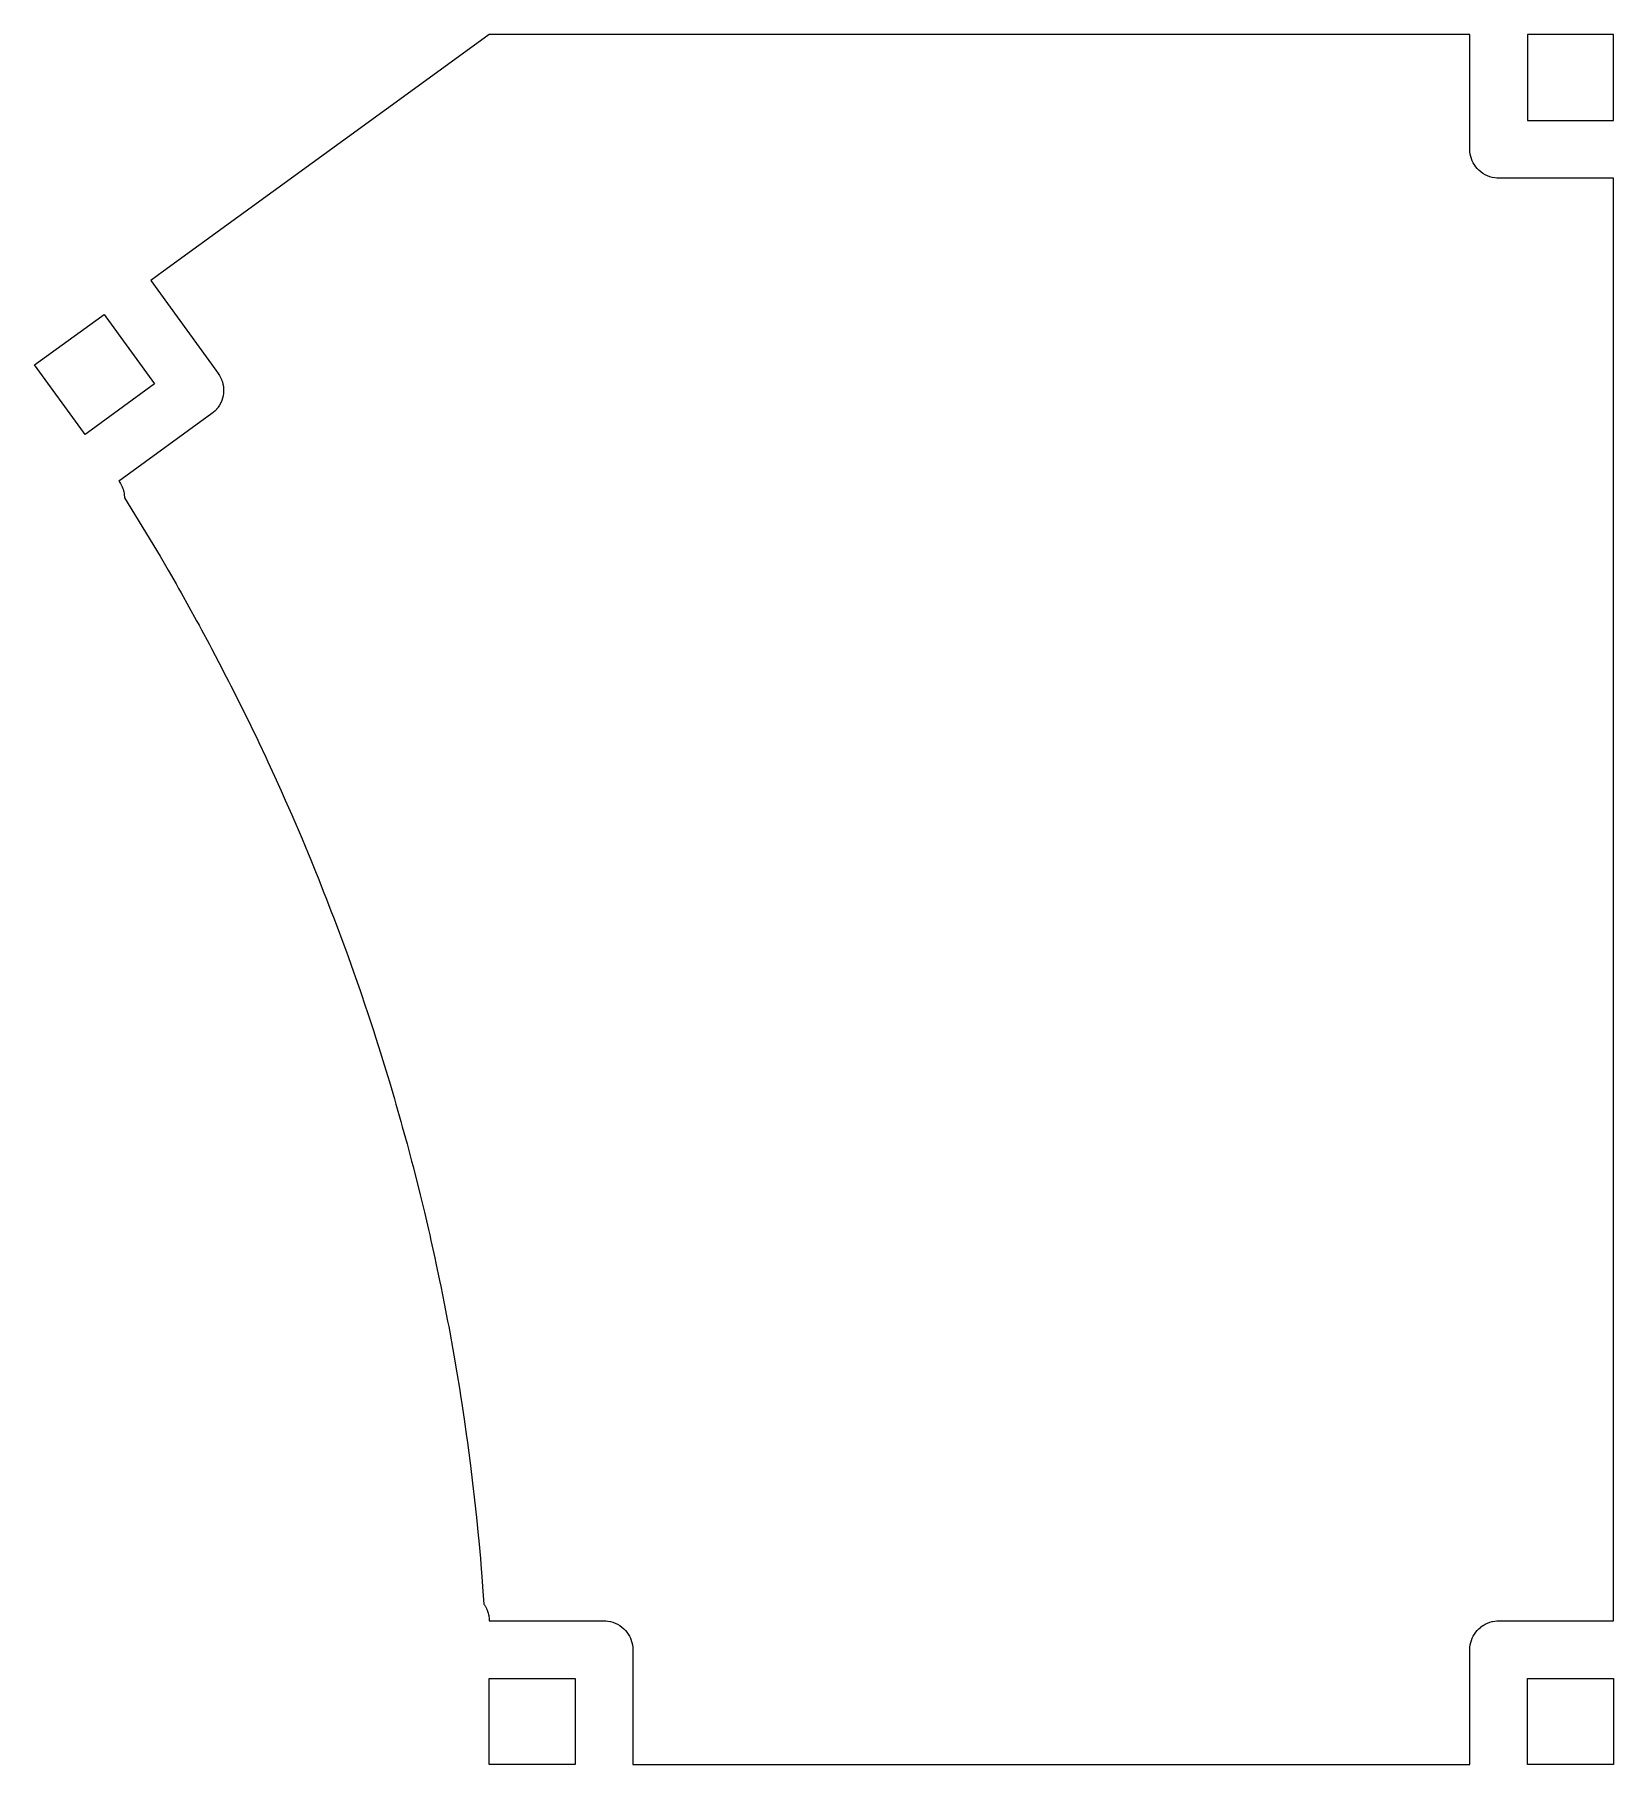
# Model space of a CAD drawing. Header units: millimetres. Extents: x -274 to 0, y 0 to 300.
import ezdxf

# ---------------------------------------------------------------- set-up
doc = ezdxf.new("R2010")
doc.units = ezdxf.units.MM
doc.layers.add('Mesh_cs001', color=7, linetype='CONTINUOUS')

msp = doc.modelspace()

# ---------------------------------------------------------------- linework, layer by layer
at = {"layer": 'Mesh_cs001'}
for p, q in [((-195, 300.074, 9.1), (-206.712, 291.565, 9.1)), ((-177.259, 300.074, 9.1), (-195, 300.074, 9.1)), ((-128.818, 300.074, 9.1), (-177.259, 300.074, 9.1)), ((-99.8636, 300.074, 9.1), (-128.818, 300.074, 9.1)), ((-27.655, 300.074, 9.1), (-99.8636, 300.074, 9.1)), ((-24.9, 300.074, 9.1), (-27.655, 300.074, 9.1)), ((-24.9, 280.837, 9.1), (-24.9, 300.074, 9.1)), ((-14.4033, 300.074, 9.1), (-14.9, 300.074, 9.1)), ((-14.9, 300.074, 9.1), (-14.9, 299.577, 9.1)), ((0, 300.074, 9.1), (-14.4033, 300.074, 9.1)), ((0, 285.671, 9.1), (0, 300.074, 9.1)), ((-14.9, 299.577, 9.1), (-14.9, 285.174, 9.1)), ((-206.712, 291.565, 9.1), (-251.506, 259.02, 9.1)), ((-14.9, 285.174, 9.1), (-0.4967, 285.174, 9.1)), ((-0.4967, 285.174, 9.1), (0, 285.174, 9.1)), ((0, 285.174, 9.1), (0, 285.671, 9.1)), ((-24.9, 280.174, 9.1), (-24.9, 280.837, 9.1)), ((-24.8834, 279.768, 9.1), (-24.9, 280.174, 9.1)), ((-24.8822, 279.756, 9.1), (-24.8834, 279.768, 9.1)), ((-24.8318, 279.352, 9.1), (-24.8822, 279.756, 9.1)), ((-24.8291, 279.337, 9.1), (-24.8318, 279.352, 9.1)), ((-24.7482, 278.952, 9.1), (-24.8291, 279.337, 9.1)), ((-24.7442, 278.937, 9.1), (-24.7482, 278.952, 9.1)), ((-24.6324, 278.561, 9.1), (-24.7442, 278.937, 9.1)), ((-24.6272, 278.547, 9.1), (-24.6324, 278.561, 9.1)), ((-24.4854, 278.181, 9.1), (-24.6272, 278.547, 9.1)), ((-24.4789, 278.167, 9.1), (-24.4854, 278.181, 9.1)), ((-24.3082, 277.815, 9.1), (-24.4789, 278.167, 9.1)), ((-24.1099, 277.478, 9.1), (-24.3082, 277.815, 9.1)), ((-24.1023, 277.465, 9.1), (-24.1099, 277.478, 9.1)), ((-23.8778, 277.145, 9.1), (-24.1023, 277.465, 9.1)), ((-23.869, 277.133, 9.1), (-23.8778, 277.145, 9.1)), ((-23.6198, 276.833, 9.1), (-23.869, 277.133, 9.1)), ((-23.61, 276.822, 9.1), (-23.6198, 276.833, 9.1)), ((-23.338, 276.544, 9.1), (-23.61, 276.822, 9.1)), ((-23.3272, 276.534, 9.1), (-23.338, 276.544, 9.1)), ((-23.0004, 276.252, 9.1), (-23.3272, 276.534, 9.1)), ((-22.99, 276.243, 9.1), (-23.0004, 276.252, 9.1)), ((-22.6401, 275.992, 9.1), (-22.99, 276.243, 9.1)), ((-22.629, 275.985, 9.1), (-22.6401, 275.992, 9.1)), ((-22.2589, 275.766, 9.1), (-22.629, 275.985, 9.1)), ((-21.8599, 275.575, 9.1), (-22.2589, 275.766, 9.1)), ((-21.8477, 275.569, 9.1), (-21.8599, 275.575, 9.1)), ((-21.4464, 275.42, 9.1), (-21.8477, 275.569, 9.1)), ((-21.4209, 275.412, 9.1), (-21.4464, 275.42, 9.1)), ((-21.0089, 275.299, 9.1), (-21.4209, 275.412, 9.1)), ((-20.5773, 275.22, 9.1), (-21.0089, 275.299, 9.1)), ((-20.2353, 275.185, 9.1), (-20.5773, 275.22, 9.1)), ((-19.9, 275.174, 9.1), (-20.2353, 275.185, 9.1)), ((-0.6633, 275.174, 9.1), (-19.9, 275.174, 9.1)), ((0, 275.174, 9.1), (-0.6633, 275.174, 9.1)), ((0, 33.2425, 9.1), (0, 275.174, 9.1)), ((-251.506, 259.02, 9.1), (-253.735, 257.401, 9.1)), ((-253.735, 257.401, 9.1), (-242.428, 241.838, 9.1)), ((-273.879, 242.765, 9.1), (-262.227, 251.231, 9.1)), ((-262.227, 251.231, 9.1), (-261.825, 251.523, 9.1)), ((-261.825, 251.523, 9.1), (-261.533, 251.121, 9.1)), ((-261.533, 251.121, 9.1), (-253.067, 239.469, 9.1)), ((-265.413, 231.113, 9.1), (-273.879, 242.765, 9.1)), ((-242.428, 241.838, 9.1), (-242.038, 241.301, 9.1)), ((-242.038, 241.301, 9.1), (-242.031, 241.292, 9.1)), ((-242.031, 241.292, 9.1), (-241.812, 240.963, 9.1)), ((-241.812, 240.963, 9.1), (-241.806, 240.953, 9.1)), ((-241.806, 240.953, 9.1), (-241.609, 240.596, 9.1)), ((-241.609, 240.596, 9.1), (-241.603, 240.583, 9.1)), ((-241.603, 240.583, 9.1), (-241.442, 240.223, 9.1)), ((-241.442, 240.223, 9.1), (-241.437, 240.209, 9.1)), ((-241.437, 240.209, 9.1), (-241.306, 239.839, 9.1)), ((-253.067, 239.469, 9.1), (-264.719, 231.003, 9.1)), ((-241.306, 239.839, 9.1), (-241.302, 239.824, 9.1)), ((-241.302, 239.824, 9.1), (-241.201, 239.445, 9.1)), ((-241.17, 237.432, 9.1), (-241.269, 237.012, 9.1)), ((-241.201, 239.445, 9.1), (-241.199, 239.43, 9.1)), ((-241.199, 239.43, 9.1), (-241.13, 239.045, 9.1)), ((-241.168, 237.447, 9.1), (-241.17, 237.432, 9.1)), ((-241.111, 237.832, 9.1), (-241.168, 237.447, 9.1)), ((-241.13, 239.045, 9.1), (-241.092, 238.656, 9.1)), ((-241.11, 237.846, 9.1), (-241.111, 237.832, 9.1)), ((-241.084, 238.235, 9.1), (-241.11, 237.846, 9.1)), ((-241.092, 238.656, 9.1), (-241.091, 238.641, 9.1)), ((-241.091, 238.641, 9.1), (-241.084, 238.25, 9.1)), ((-241.084, 238.25, 9.1), (-241.084, 238.235, 9.1)), ((-243.144, 234.317, 9.1), (-258.707, 223.01, 9.1)), ((-242.89, 234.515, 9.1), (-243.144, 234.317, 9.1)), ((-242.879, 234.524, 9.1), (-242.89, 234.515, 9.1)), ((-242.633, 234.744, 9.1), (-242.879, 234.524, 9.1)), ((-242.623, 234.753, 9.1), (-242.633, 234.744, 9.1)), ((-242.328, 235.061, 9.1), (-242.623, 234.753, 9.1)), ((-242.32, 235.07, 9.1), (-242.328, 235.061, 9.1)), ((-242.053, 235.404, 9.1), (-242.32, 235.07, 9.1)), ((-242.045, 235.414, 9.1), (-242.053, 235.404, 9.1)), ((-242.037, 235.425, 9.1), (-242.045, 235.414, 9.1)), ((-241.8, 235.782, 9.1), (-242.037, 235.425, 9.1)), ((-241.794, 235.794, 9.1), (-241.8, 235.782, 9.1)), ((-241.589, 236.171, 9.1), (-241.794, 235.794, 9.1)), ((-241.583, 236.183, 9.1), (-241.589, 236.171, 9.1)), ((-241.412, 236.577, 9.1), (-241.583, 236.183, 9.1)), ((-241.408, 236.59, 9.1), (-241.412, 236.577, 9.1)), ((-241.272, 236.999, 9.1), (-241.408, 236.59, 9.1)), ((-241.269, 237.012, 9.1), (-241.272, 236.999, 9.1)), ((-265.121, 230.711, 9.1), (-265.413, 231.113, 9.1)), ((-264.719, 231.003, 9.1), (-265.121, 230.711, 9.1)), ((-258.707, 223.01, 9.1), (-259.243, 222.621, 9.1)), ((-259.243, 222.621, 9.1), (-259.228, 222.598, 9.1)), ((-259.228, 222.598, 9.1), (-259.213, 222.575, 9.1)), ((-259.213, 222.575, 9.1), (-259.196, 222.551, 9.1)), ((-259.196, 222.551, 9.1), (-258.979, 222.213, 9.1)), ((-258.979, 222.213, 9.1), (-258.917, 222.109, 9.1)), ((-258.917, 222.109, 9.1), (-258.78, 221.829, 9.1)), ((-258.78, 221.829, 9.1), (-258.683, 221.628, 9.1)), ((-258.683, 221.628, 9.1), (-258.611, 221.434, 9.1)), ((-258.611, 221.434, 9.1), (-258.539, 221.245, 9.1)), ((-258.539, 221.245, 9.1), (-258.521, 221.184, 9.1)), ((-258.521, 221.184, 9.1), (-258.479, 221.04, 9.1)), ((-258.479, 221.04, 9.1), (-258.451, 220.945, 9.1)), ((-258.451, 220.945, 9.1), (-258.414, 220.78, 9.1)), ((-258.414, 220.78, 9.1), (-258.364, 220.548, 9.1)), ((-258.364, 220.548, 9.1), (-258.352, 220.462, 9.1)), ((-258.352, 220.462, 9.1), (-258.316, 220.202, 9.1)), ((-258.316, 220.202, 9.1), (-258.296, 219.886, 9.1)), ((-258.296, 219.886, 9.1), (-258.288, 219.711, 9.1)), ((-258.288, 219.711, 9.1), (-257.821, 218.96, 9.1)), ((-257.821, 218.96, 9.1), (-256.355, 216.603, 9.1)), ((-256.355, 216.603, 9.1), (-255.894, 215.847, 9.1)), ((-255.894, 215.847, 9.1), (-254.448, 213.475, 9.1)), ((-254.448, 213.475, 9.1), (-253.994, 212.716, 9.1)), ((-253.994, 212.716, 9.1), (-252.57, 210.334, 9.1)), ((-252.57, 210.334, 9.1), (-252.123, 209.57, 9.1)), ((-252.123, 209.57, 9.1), (-250.72, 207.176, 9.1)), ((-250.72, 207.176, 9.1), (-249.338, 204.769, 9.1)), ((-249.338, 204.769, 9.1), (-248.898, 204.001, 9.1)), ((-248.898, 204.001, 9.1), (-248.465, 203.231, 9.1)), ((-248.465, 203.231, 9.1), (-247.105, 200.811, 9.1)), ((-247.105, 200.811, 9.1), (-245.766, 198.38, 9.1)), ((-245.766, 198.38, 9.1), (-245.339, 197.606, 9.1)), ((-245.339, 197.606, 9.1), (-244.92, 196.827, 9.1)), ((-244.92, 196.827, 9.1), (-243.603, 194.384, 9.1)), ((-243.603, 194.384, 9.1), (-243.19, 193.602, 9.1)), ((-243.19, 193.602, 9.1), (-241.895, 191.148, 9.1)), ((-241.895, 191.148, 9.1), (-240.621, 188.682, 9.1)), ((-240.621, 188.682, 9.1), (-240.216, 187.896, 9.1)), ((-240.216, 187.896, 9.1), (-239.817, 187.107, 9.1)), ((-239.817, 187.107, 9.1), (-238.565, 184.63, 9.1)), ((-238.565, 184.63, 9.1), (-237.336, 182.143, 9.1)), ((-237.336, 182.143, 9.1), (-236.944, 181.35, 9.1)), ((-236.944, 181.35, 9.1), (-235.737, 178.851, 9.1)), ((-235.737, 178.851, 9.1), (-235.352, 178.055, 9.1)), ((-235.352, 178.055, 9.1), (-234.974, 177.256, 9.1)), ((-234.974, 177.256, 9.1), (-233.789, 174.747, 9.1)), ((-233.789, 174.747, 9.1), (-233.418, 173.944, 9.1)), ((-233.418, 173.944, 9.1), (-232.255, 171.424, 9.1)), ((-232.255, 171.424, 9.1), (-231.115, 168.895, 9.1)), ((-231.115, 168.895, 9.1), (-230.752, 168.089, 9.1)), ((-230.752, 168.089, 9.1), (-230.395, 167.279, 9.1)), ((-230.395, 167.279, 9.1), (-229.277, 164.74, 9.1)), ((-229.277, 164.74, 9.1), (-228.928, 163.928, 9.1)), ((-228.928, 163.928, 9.1), (-227.833, 161.378, 9.1)), ((-227.833, 161.378, 9.1), (-227.491, 160.563, 9.1)), ((-227.491, 160.563, 9.1), (-226.418, 158.004, 9.1)), ((-226.418, 158.004, 9.1), (-226.083, 157.186, 9.1)), ((-226.083, 157.186, 9.1), (-225.033, 154.618, 9.1)), ((-225.033, 154.618, 9.1), (-224.706, 153.796, 9.1)), ((-224.706, 153.796, 9.1), (-223.679, 151.219, 9.1)), ((-223.679, 151.219, 9.1), (-223.359, 150.395, 9.1)), ((-223.359, 150.395, 9.1), (-222.354, 147.809, 9.1)), ((-222.354, 147.809, 9.1), (-222.042, 146.982, 9.1)), ((-222.042, 146.982, 9.1), (-221.06, 144.387, 9.1)), ((-221.06, 144.387, 9.1), (-220.755, 143.557, 9.1)), ((-220.755, 143.557, 9.1), (-219.796, 140.953, 9.1)), ((-219.796, 140.953, 9.1), (-219.498, 140.121, 9.1)), ((-219.498, 140.121, 9.1), (-218.563, 137.509, 9.1)), ((-218.563, 137.509, 9.1), (-218.273, 136.674, 9.1)), ((-218.273, 136.674, 9.1), (-217.361, 134.054, 9.1)), ((-217.361, 134.054, 9.1), (-216.472, 131.426, 9.1)), ((-216.472, 131.426, 9.1), (-216.188, 130.589, 9.1)), ((-216.188, 130.589, 9.1), (-215.913, 129.749, 9.1)), ((-215.913, 129.749, 9.1), (-215.047, 127.113, 9.1)), ((-215.047, 127.113, 9.1), (-214.75, 126.177, 9.1)), ((-214.75, 126.177, 9.1), (-213.815, 123.24, 9.1)), ((-213.815, 123.24, 9.1), (-213.527, 122.301, 9.1)), ((-213.527, 122.301, 9.1), (-212.622, 119.355, 9.1)), ((-212.622, 119.355, 9.1), (-212.342, 118.413, 9.1)), ((-212.342, 118.413, 9.1), (-211.466, 115.458, 9.1)), ((-211.466, 115.458, 9.1), (-211.196, 114.514, 9.1)), ((-211.196, 114.514, 9.1), (-210.349, 111.55, 9.1)), ((-210.349, 111.55, 9.1), (-210.089, 110.604, 9.1)), ((-210.089, 110.604, 9.1), (-209.271, 107.632, 9.1)), ((-209.271, 107.632, 9.1), (-208.483, 104.653, 9.1)), ((-208.483, 104.653, 9.1), (-208.231, 103.703, 9.1)), ((-208.231, 103.703, 9.1), (-207.989, 102.751, 9.1)), ((-207.989, 102.751, 9.1), (-207.23, 99.7646, 9.1)), ((-207.23, 99.7646, 9.1), (-206.998, 98.8104, 9.1)), ((-206.998, 98.8104, 9.1), (-206.268, 95.8163, 9.1)), ((-206.268, 95.8163, 9.1), (-205.568, 92.8153, 9.1)), ((-205.568, 92.8153, 9.1), (-205.345, 91.8589, 9.1)), ((-205.345, 91.8589, 9.1), (-205.131, 90.9004, 9.1)), ((-205.131, 90.9004, 9.1), (-204.46, 87.8927, 9.1)), ((-204.46, 87.8927, 9.1), (-204.256, 86.9321, 9.1)), ((-204.256, 86.9321, 9.1), (-203.615, 83.918, 9.1)), ((-203.615, 83.918, 9.1), (-203.42, 82.9556, 9.1)), ((-203.42, 82.9556, 9.1), (-202.809, 79.9354, 9.1)), ((-202.809, 79.9354, 9.1), (-202.228, 76.9094, 9.1)), ((-202.228, 76.9094, 9.1), (-202.042, 75.9451, 9.1)), ((-202.042, 75.9451, 9.1), (-201.867, 74.979, 9.1)), ((-201.867, 74.979, 9.1), (-201.315, 71.9475, 9.1)), ((-201.315, 71.9475, 9.1), (-201.149, 70.9798, 9.1)), ((-201.149, 70.9798, 9.1), (-200.627, 67.9431, 9.1)), ((-200.627, 67.9431, 9.1), (-200.135, 64.9015, 9.1)), ((-200.135, 64.9015, 9.1), (-199.978, 63.9322, 9.1)), ((-199.978, 63.9322, 9.1), (-199.831, 62.9614, 9.1)), ((-199.831, 62.9614, 9.1), (-199.369, 59.9152, 9.1)), ((-199.369, 59.9152, 9.1), (-198.937, 56.8646, 9.1)), ((-198.937, 56.8646, 9.1), (-198.799, 55.8925, 9.1)), ((-198.799, 55.8925, 9.1), (-198.671, 54.919, 9.1)), ((-198.671, 54.919, 9.1), (-198.269, 51.8645, 9.1)), ((-198.269, 51.8645, 9.1), (-197.898, 48.8062, 9.1)), ((-197.898, 48.8062, 9.1), (-197.779, 47.8315, 9.1)), ((-197.779, 47.8315, 9.1), (-197.67, 46.8558, 9.1)), ((-197.67, 46.8558, 9.1), (-197.328, 43.7941, 9.1)), ((-197.328, 43.7941, 9.1), (-197.229, 42.8174, 9.1)), ((-197.229, 42.8174, 9.1), (-196.918, 39.7525, 9.1)), ((-196.918, 39.7525, 9.1), (-196.828, 38.7749, 9.1)), ((-196.828, 38.7749, 9.1), (-196.546, 35.7071, 9.1)), ((-196.546, 35.7071, 9.1), (-196.468, 34.7533, 9.1)), ((-196.468, 34.7533, 9.1), (-196.223, 31.7603, 9.1)), ((0, 24.9, 9.1), (0, 33.2425, 9.1)), ((-196.223, 31.7603, 9.1), (-196.154, 30.8069, 9.1)), ((-196.154, 30.8069, 9.1), (-195.938, 27.8151, 9.1)), ((-195.938, 27.8151, 9.1), (-195.852, 27.6855, 9.1)), ((-195.852, 27.6855, 9.1), (-195.696, 27.4449, 9.1)), ((-195.696, 27.4449, 9.1), (-195.69, 27.4339, 9.1)), ((-195.69, 27.4339, 9.1), (-195.671, 27.3995, 9.1)), ((-195.671, 27.3995, 9.1), (-195.488, 27.0543, 9.1)), ((-195.488, 27.0543, 9.1), (-195.471, 27.0152, 9.1)), ((-195.471, 27.0152, 9.1), (-195.436, 26.9303, 9.1)), ((-195.436, 26.9303, 9.1), (-195.367, 26.7698, 9.1)), ((-195.367, 26.7698, 9.1), (-195.317, 26.6521, 9.1)), ((-195.317, 26.6521, 9.1), (-195.306, 26.622, 9.1)), ((-195.306, 26.622, 9.1), (-195.286, 26.5677, 9.1)), ((-195.286, 26.5677, 9.1), (-195.237, 26.4104, 9.1)), ((-195.237, 26.4104, 9.1), (-195.19, 26.2643, 9.1)), ((-195.19, 26.2643, 9.1), (-195.127, 25.9994, 9.1)), ((-195.127, 25.9994, 9.1), (-195.087, 25.8266, 9.1)), ((-195.087, 25.8266, 9.1), (-195.064, 25.6849, 9.1)), ((-195.064, 25.6849, 9.1), (-195.026, 25.3981, 9.1)), ((-195.026, 25.3981, 9.1), (-195.003, 24.9925, 9.1)), ((-195.003, 24.9925, 9.1), (-195.002, 24.9534, 9.1)), ((-195.002, 24.9534, 9.1), (-195.001, 24.927, 9.1)), ((-195.001, 24.927, 9.1), (-195, 24.9, 9.1)), ((-195, 24.9, 9.1), (-194.337, 24.9, 9.1)), ((-194.337, 24.9, 9.1), (-175.1, 24.9, 9.1)), ((-175.1, 24.9, 9.1), (-174.765, 24.8887, 9.1)), ((-174.765, 24.8887, 9.1), (-174.423, 24.8539, 9.1)), ((-174.423, 24.8539, 9.1), (-173.991, 24.7755, 9.1)), ((-173.991, 24.7755, 9.1), (-173.579, 24.6626, 9.1)), ((-173.579, 24.6626, 9.1), (-173.554, 24.6542, 9.1)), ((-173.554, 24.6542, 9.1), (-173.152, 24.505, 9.1)), ((-173.152, 24.505, 9.1), (-173.14, 24.4994, 9.1)), ((-173.14, 24.4994, 9.1), (-172.741, 24.3082, 9.1)), ((-172.741, 24.3082, 9.1), (-172.371, 24.0895, 9.1)), ((-172.371, 24.0895, 9.1), (-172.36, 24.082, 9.1)), ((-172.36, 24.082, 9.1), (-172.01, 23.8308, 9.1)), ((-22.9819, 23.8364, 9.1), (-22.632, 24.0876, 9.1)), ((-22.632, 24.0876, 9.1), (-22.6192, 24.0952, 9.1)), ((-22.6192, 24.0952, 9.1), (-22.2491, 24.3138, 9.1)), ((-22.2491, 24.3138, 9.1), (-21.8618, 24.4984, 9.1)), ((-21.8618, 24.4984, 9.1), (-21.8485, 24.5047, 9.1)), ((-21.8485, 24.5047, 9.1), (-21.8346, 24.5099, 9.1)), ((-21.8346, 24.5099, 9.1), (-21.4333, 24.6591, 9.1)), ((-21.4333, 24.6591, 9.1), (-21.0213, 24.772, 9.1)), ((-21.0213, 24.772, 9.1), (-21.007, 24.7759, 9.1)), ((-21.007, 24.7759, 9.1), (-20.9926, 24.7785, 9.1)), ((-20.9926, 24.7785, 9.1), (-20.573, 24.8545, 9.1)), ((-20.573, 24.8545, 9.1), (-20.5617, 24.8556, 9.1)), ((-20.5617, 24.8556, 9.1), (-20.233, 24.8889, 9.1)), ((-20.233, 24.8889, 9.1), (-20.2219, 24.8893, 9.1)), ((-20.2219, 24.8893, 9.1), (-19.9, 24.9, 9.1)), ((-19.9, 24.9, 9.1), (-19.2367, 24.9, 9.1)), ((-19.2367, 24.9, 9.1), (0, 24.9, 9.1)), ((-172.01, 23.8308, 9.1), (-172, 23.8224, 9.1)), ((-172, 23.8224, 9.1), (-171.673, 23.5405, 9.1)), ((-171.673, 23.5405, 9.1), (-171.662, 23.5302, 9.1)), ((-171.662, 23.5302, 9.1), (-171.39, 23.2519, 9.1)), ((-171.39, 23.2519, 9.1), (-171.38, 23.2407, 9.1)), ((-171.38, 23.2407, 9.1), (-171.131, 22.9409, 9.1)), ((-171.131, 22.9409, 9.1), (-171.122, 22.9288, 9.1)), ((-171.122, 22.9288, 9.1), (-170.898, 22.6094, 9.1)), ((-170.898, 22.6094, 9.1), (-170.89, 22.5966, 9.1)), ((-170.89, 22.5966, 9.1), (-170.692, 22.2595, 9.1)), ((-170.692, 22.2595, 9.1), (-170.521, 21.9069, 9.1)), ((-170.521, 21.9069, 9.1), (-170.515, 21.8935, 9.1)), ((-170.515, 21.8935, 9.1), (-170.373, 21.5276, 9.1)), ((-170.373, 21.5276, 9.1), (-170.368, 21.5137, 9.1)), ((-170.368, 21.5137, 9.1), (-170.256, 21.1368, 9.1)), ((-170.256, 21.1368, 9.1), (-170.252, 21.1224, 9.1)), ((-170.252, 21.1224, 9.1), (-170.171, 20.737, 9.1)), ((-24.8283, 20.7403, 9.1), (-24.7474, 21.1257, 9.1)), ((-24.7474, 21.1257, 9.1), (-24.7436, 21.1387, 9.1)), ((-24.7436, 21.1387, 9.1), (-24.6318, 21.5156, 9.1)), ((-24.6318, 21.5156, 9.1), (-24.49, 21.8815, 9.1)), ((-24.49, 21.8815, 9.1), (-24.4851, 21.8941, 9.1)), ((-24.4851, 21.8941, 9.1), (-24.4792, 21.9063, 9.1)), ((-24.4792, 21.9063, 9.1), (-24.3086, 22.2589, 9.1)), ((-24.3086, 22.2589, 9.1), (-24.1103, 22.596, 9.1)), ((-24.1103, 22.596, 9.1), (-24.1034, 22.6076, 9.1)), ((-24.1034, 22.6076, 9.1), (-24.0957, 22.6186, 9.1)), ((-24.0957, 22.6186, 9.1), (-23.8712, 22.9381, 9.1)), ((-23.8712, 22.9381, 9.1), (-23.8626, 22.9484, 9.1)), ((-23.8626, 22.9484, 9.1), (-23.6134, 23.2482, 9.1)), ((-23.6134, 23.2482, 9.1), (-23.6041, 23.2578, 9.1)), ((-23.6041, 23.2578, 9.1), (-23.332, 23.5361, 9.1)), ((-23.332, 23.5361, 9.1), (-23.3208, 23.5458, 9.1)), ((-23.3208, 23.5458, 9.1), (-22.994, 23.8278, 9.1)), ((-22.994, 23.8278, 9.1), (-22.9819, 23.8364, 9.1)), ((-170.171, 20.737, 9.1), (-170.168, 20.7224, 9.1)), ((-170.168, 20.7224, 9.1), (-170.118, 20.3179, 9.1)), ((-170.118, 20.3179, 9.1), (-170.117, 20.3065, 9.1)), ((-170.117, 20.3065, 9.1), (-170.1, 19.9, 9.1)), ((-170.1, 19.9, 9.1), (-170.1, 19.2367, 9.1)), ((-170.1, 19.2367, 9.1), (-170.1, 0, 9.1)), ((-24.9, 19.9, 9.1), (-24.8994, 19.9136, 9.1)), ((-24.9, 0.6633, 9.1), (-24.9, 19.9, 9.1)), ((-24.8994, 19.9136, 9.1), (-24.8833, 20.3086, 9.1)), ((-24.8833, 20.3086, 9.1), (-24.8815, 20.3226, 9.1)), ((-24.8815, 20.3226, 9.1), (-24.8311, 20.727, 9.1)), ((-24.8311, 20.727, 9.1), (-24.8283, 20.7403, 9.1)), ((-195, 14.4033, 9.1), (-195, 14.9, 9.1)), ((-195, 14.9, 9.1), (-194.503, 14.9, 9.1)), ((-195, 0, 9.1), (-195, 14.4033, 9.1)), ((-194.503, 14.9, 9.1), (-180.1, 14.9, 9.1)), ((-180.1, 14.9, 9.1), (-180.1, 14.4033, 9.1)), ((-180.1, 14.4033, 9.1), (-180.1, 0, 9.1)), ((-14.9, 14.9, 9.1), (-14.4033, 14.9, 9.1)), ((-14.9, 14.4033, 9.1), (-14.9, 14.9, 9.1)), ((-14.9, 0, 9.1), (-14.9, 14.4033, 9.1)), ((-14.4033, 14.9, 9.1), (0, 14.9, 9.1)), ((0, 14.9, 9.1), (0, 14.4033, 9.1)), ((0, 14.4033, 9.1), (0, 0, 9.1)), ((-180.597, 0, 9.1), (-195, 0, 9.1)), ((-180.1, 0, 9.1), (-180.597, 0, 9.1)), ((-170.1, 0, 9.1), (-167.345, 0, 9.1)), ((-167.345, 0, 9.1), (-128.818, 0, 9.1)), ((-128.818, 0, 9.1), (-99.8636, 0, 9.1)), ((-99.8636, 0, 9.1), (-27.655, 0, 9.1)), ((-27.655, 0, 9.1), (-24.9, 0, 9.1)), ((-24.9, 0, 9.1), (-24.9, 0.6633, 9.1)), ((-14.4033, 0, 9.1), (-14.9, 0, 9.1)), ((0, 0, 9.1), (-14.4033, 0, 9.1))]:
    msp.add_line(p, q, dxfattribs=at)

doc.saveas('drawing.dxf')
